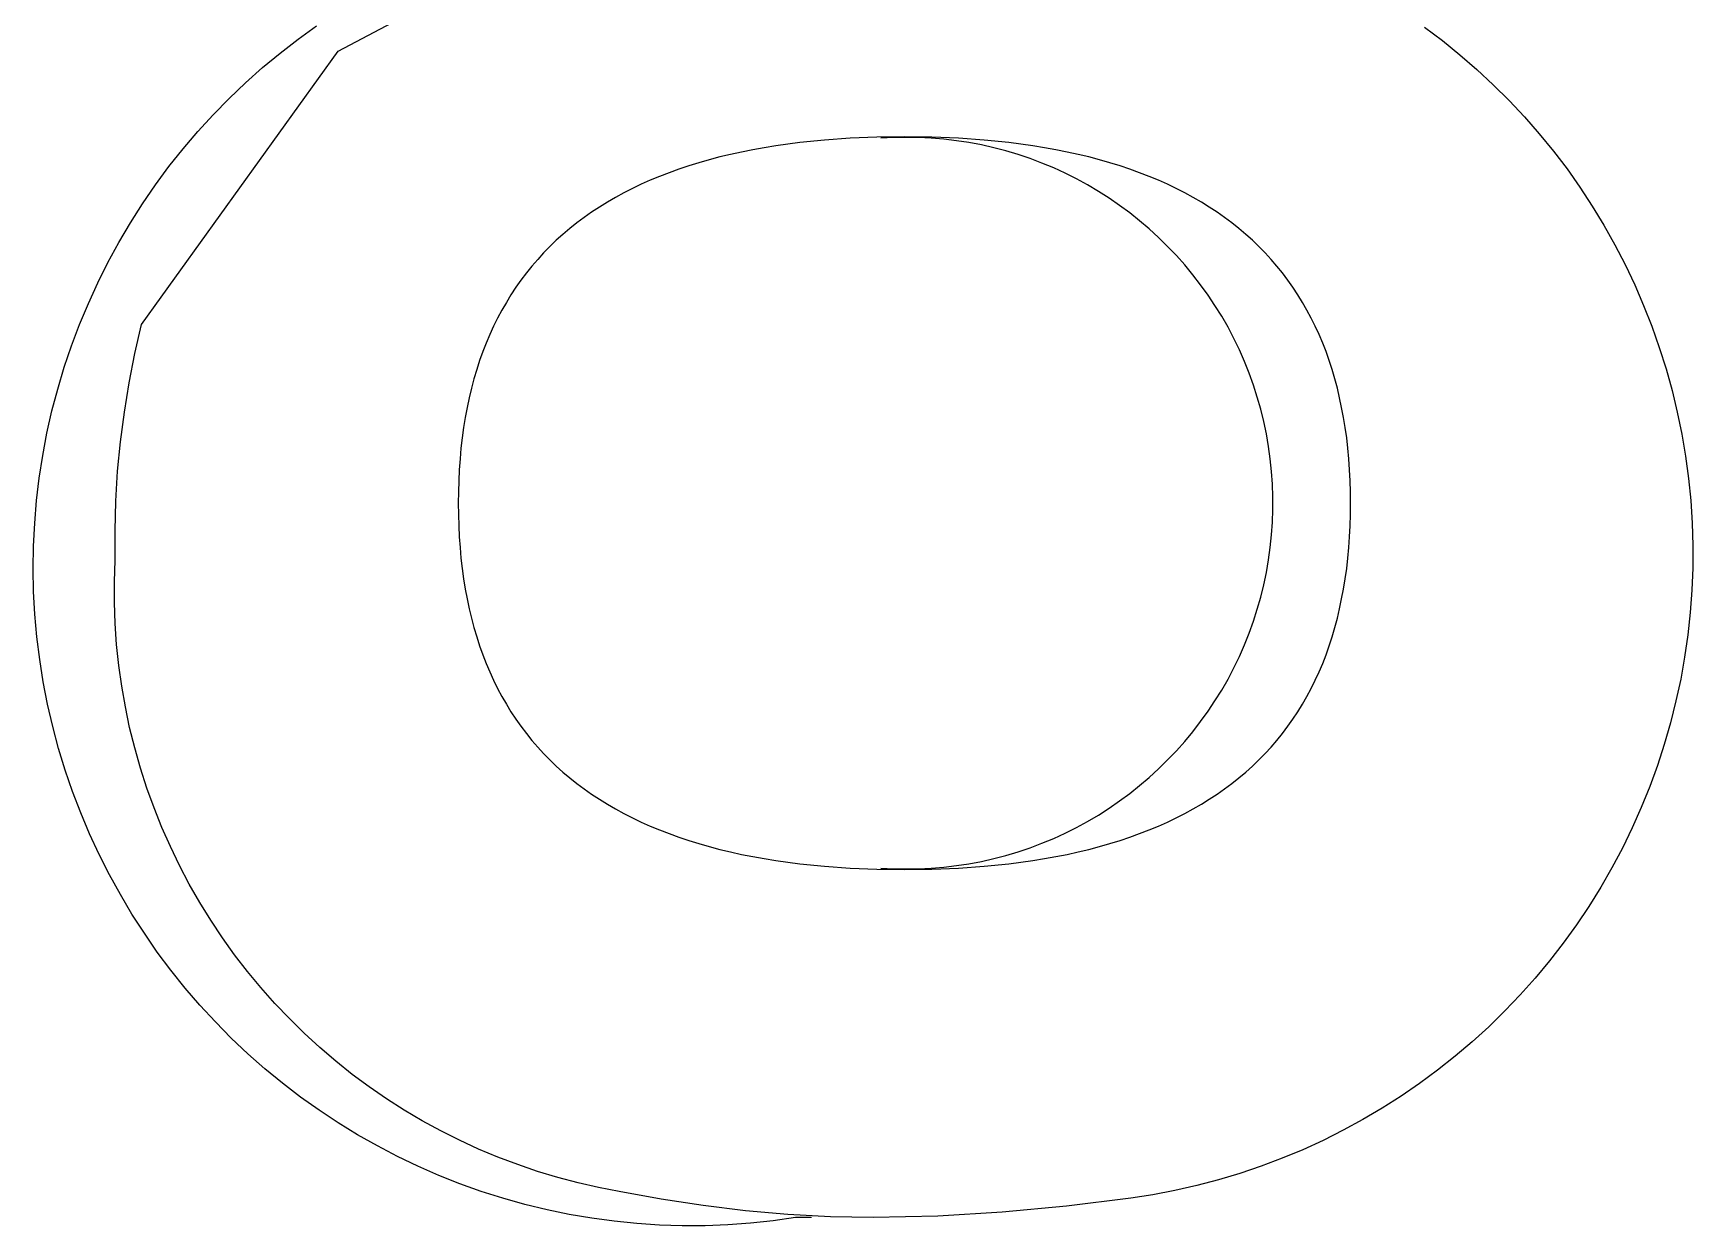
# Model space of a CAD drawing. Header units: millimetres. Extents: x -1421 to 3505, y -683 to 2759.
# Drawn here: x 2043.93 to 2045.217, y 2341.955 to 2342.879 of the extents above; entities that cross this region are included whole.
import ezdxf

# ---------------------------------------------------------------- set-up
doc = ezdxf.new("R2010")
doc.units = ezdxf.units.MM
doc.header["$MEASUREMENT"] = 0
doc.layers.add('Utwórz2D linie widoczne', color=7, linetype='Continuous', true_color=0x000000)

msp = doc.modelspace()

# ---------------------------------------------------------------- linework, layer by layer
at = {"layer": 'Utwórz2D linie widoczne'}
for p, q in [((2044.1666, 2342.8654), (2044.2864, 2342.9287)), ((2044.1356, 2342.8746), (2044.1499, 2342.8849)), ((2045.0088, 2342.8839), (2045.0227, 2342.8735)), ((2044.1216, 2342.8638), (2044.1356, 2342.8746)), ((2045.0227, 2342.8735), (2045.0362, 2342.8625)), ((2044.0143, 2342.6534), (2044.1666, 2342.8654)), ((2044.1081, 2342.8526), (2044.1216, 2342.8638)), ((2045.0362, 2342.8625), (2045.0493, 2342.8512)), ((2044.0949, 2342.8409), (2044.1081, 2342.8526)), ((2045.0493, 2342.8512), (2045.062, 2342.8393)), ((2044.0821, 2342.8287), (2044.0949, 2342.8409)), ((2045.062, 2342.8393), (2045.0743, 2342.8271)), ((2044.0698, 2342.8161), (2044.0821, 2342.8287)), ((2045.0743, 2342.8271), (2045.0862, 2342.8144)), ((2044.0579, 2342.8031), (2044.0698, 2342.8161)), ((2045.0862, 2342.8144), (2045.0977, 2342.8013)), ((2044.0465, 2342.7897), (2044.0579, 2342.8031)), ((2044.5244, 2342.7944), (2044.5059, 2342.7919)), ((2044.5437, 2342.7964), (2044.5244, 2342.7944)), ((2044.5636, 2342.7978), (2044.5437, 2342.7964)), ((2044.5842, 2342.7986), (2044.5636, 2342.7978)), ((2044.6055, 2342.7989), (2044.5842, 2342.7986)), ((2044.597, 2342.7983), (2044.5872, 2342.7978)), ((2044.6068, 2342.7985), (2044.597, 2342.7983)), ((2044.6268, 2342.7986), (2044.6055, 2342.7989)), ((2044.6166, 2342.7984), (2044.6068, 2342.7985)), ((2044.6264, 2342.7979), (2044.6166, 2342.7984)), ((2044.6362, 2342.7971), (2044.6264, 2342.7979)), ((2044.6474, 2342.7978), (2044.6268, 2342.7986)), ((2044.6459, 2342.7959), (2044.6362, 2342.7971)), ((2044.6556, 2342.7944), (2044.6459, 2342.7959)), ((2044.6673, 2342.7964), (2044.6474, 2342.7978)), ((2044.6653, 2342.7926), (2044.6556, 2342.7944)), ((2044.6748, 2342.7904), (2044.6653, 2342.7926)), ((2044.6865, 2342.7944), (2044.6673, 2342.7964)), ((2044.7051, 2342.7919), (2044.6865, 2342.7944)), ((2045.0977, 2342.8013), (2045.1086, 2342.7879)), ((2044.0355, 2342.7758), (2044.0465, 2342.7897)), ((2044.4542, 2342.7811), (2044.4462, 2342.7788)), ((2044.4624, 2342.7833), (2044.4542, 2342.7811)), ((2044.4708, 2342.7853), (2044.4624, 2342.7833)), ((2044.4793, 2342.7871), (2044.4708, 2342.7853)), ((2044.488, 2342.7889), (2044.4793, 2342.7871)), ((2044.4968, 2342.7905), (2044.488, 2342.7889)), ((2044.5059, 2342.7919), (2044.4968, 2342.7905)), ((2044.6843, 2342.788), (2044.6748, 2342.7904)), ((2044.6937, 2342.7851), (2044.6843, 2342.788)), ((2044.703, 2342.782), (2044.6937, 2342.7851)), ((2044.7122, 2342.7786), (2044.703, 2342.782)), ((2044.7141, 2342.7905), (2044.7051, 2342.7919)), ((2044.723, 2342.7889), (2044.7141, 2342.7905)), ((2044.7317, 2342.7871), (2044.723, 2342.7889)), ((2044.7402, 2342.7853), (2044.7317, 2342.7871)), ((2044.7486, 2342.7833), (2044.7402, 2342.7853)), ((2044.7568, 2342.7811), (2044.7486, 2342.7833)), ((2044.7648, 2342.7788), (2044.7568, 2342.7811)), ((2045.1086, 2342.7879), (2045.1192, 2342.774)), ((2044.025, 2342.7617), (2044.0355, 2342.7758)), ((2044.4158, 2342.7683), (2044.4086, 2342.7653)), ((2044.4232, 2342.7711), (2044.4158, 2342.7683)), ((2044.4307, 2342.7738), (2044.4232, 2342.7711)), ((2044.4384, 2342.7764), (2044.4307, 2342.7738)), ((2044.4462, 2342.7788), (2044.4384, 2342.7764)), ((2044.7213, 2342.7748), (2044.7122, 2342.7786)), ((2044.7302, 2342.7707), (2044.7213, 2342.7748)), ((2044.739, 2342.7663), (2044.7302, 2342.7707)), ((2044.7727, 2342.7764), (2044.7648, 2342.7788)), ((2044.7804, 2342.7738), (2044.7727, 2342.7764)), ((2044.7879, 2342.7711), (2044.7804, 2342.7738)), ((2044.7952, 2342.7683), (2044.7879, 2342.7711)), ((2044.8024, 2342.7653), (2044.7952, 2342.7683)), ((2045.1192, 2342.774), (2045.1292, 2342.7598)), ((2044.015, 2342.7471), (2044.025, 2342.7617)), ((2044.3881, 2342.7555), (2044.3816, 2342.752)), ((2044.3948, 2342.7589), (2044.3881, 2342.7555)), ((2044.4016, 2342.7622), (2044.3948, 2342.7589)), ((2044.4086, 2342.7653), (2044.4016, 2342.7622)), ((2044.7476, 2342.7616), (2044.739, 2342.7663)), ((2044.756, 2342.7566), (2044.7476, 2342.7616)), ((2044.7643, 2342.7514), (2044.756, 2342.7566)), ((2044.8094, 2342.7622), (2044.8024, 2342.7653)), ((2044.8162, 2342.7589), (2044.8094, 2342.7622)), ((2044.8229, 2342.7555), (2044.8162, 2342.7589)), ((2044.8294, 2342.752), (2044.8229, 2342.7555)), ((2045.1292, 2342.7598), (2045.1387, 2342.7453)), ((2044.0056, 2342.7323), (2044.015, 2342.7471)), ((2044.3691, 2342.7445), (2044.3631, 2342.7405)), ((2044.3753, 2342.7483), (2044.3691, 2342.7445)), ((2044.3816, 2342.752), (2044.3753, 2342.7483)), ((2044.7724, 2342.7458), (2044.7643, 2342.7514)), ((2044.7803, 2342.74), (2044.7724, 2342.7458)), ((2044.8358, 2342.7483), (2044.8294, 2342.752)), ((2044.8419, 2342.7445), (2044.8358, 2342.7483)), ((2044.8479, 2342.7405), (2044.8419, 2342.7445)), ((2045.1387, 2342.7453), (2045.1477, 2342.7305)), ((2043.9966, 2342.7171), (2044.0056, 2342.7323)), ((2044.3462, 2342.7279), (2044.3409, 2342.7233)), ((2044.3517, 2342.7322), (2044.3462, 2342.7279)), ((2044.3573, 2342.7364), (2044.3517, 2342.7322)), ((2044.3631, 2342.7405), (2044.3573, 2342.7364)), ((2044.7879, 2342.7339), (2044.7803, 2342.74)), ((2044.7954, 2342.7275), (2044.7879, 2342.7339)), ((2044.8537, 2342.7364), (2044.8479, 2342.7405)), ((2044.8594, 2342.7322), (2044.8537, 2342.7364)), ((2044.8649, 2342.7279), (2044.8594, 2342.7322)), ((2044.8702, 2342.7233), (2044.8649, 2342.7279)), ((2045.1477, 2342.7305), (2045.1563, 2342.7153)), ((2043.9882, 2342.7016), (2043.9966, 2342.7171)), ((2044.3357, 2342.7187), (2044.3307, 2342.7139)), ((2044.3409, 2342.7233), (2044.3357, 2342.7187)), ((2044.8026, 2342.7209), (2044.7954, 2342.7275)), ((2044.8096, 2342.714), (2044.8026, 2342.7209)), ((2044.8754, 2342.7187), (2044.8702, 2342.7233)), ((2044.8804, 2342.7139), (2044.8754, 2342.7187)), ((2045.1563, 2342.7153), (2045.1642, 2342.6999)), ((2044.3213, 2342.7039), (2044.3168, 2342.6987)), ((2044.3259, 2342.709), (2044.3213, 2342.7039)), ((2044.3307, 2342.7139), (2044.3259, 2342.709)), ((2044.8164, 2342.7069), (2044.8096, 2342.714)), ((2044.8229, 2342.6996), (2044.8164, 2342.7069)), ((2044.8852, 2342.709), (2044.8804, 2342.7139)), ((2044.8898, 2342.7039), (2044.8852, 2342.709)), ((2044.8943, 2342.6987), (2044.8898, 2342.7039)), ((2043.9803, 2342.6858), (2043.9882, 2342.7016)), ((2044.3125, 2342.6934), (2044.3083, 2342.6879)), ((2044.3168, 2342.6987), (2044.3125, 2342.6934)), ((2044.8292, 2342.692), (2044.8229, 2342.6996)), ((2044.8352, 2342.6843), (2044.8292, 2342.692)), ((2044.8986, 2342.6934), (2044.8943, 2342.6987)), ((2044.9027, 2342.6879), (2044.8986, 2342.6934)), ((2045.1642, 2342.6999), (2045.1717, 2342.6842)), ((2043.973, 2342.6698), (2043.9803, 2342.6858)), ((2044.3006, 2342.6765), (2044.297, 2342.6706)), ((2044.3044, 2342.6823), (2044.3006, 2342.6765)), ((2044.3083, 2342.6879), (2044.3044, 2342.6823)), ((2044.8409, 2342.6763), (2044.8352, 2342.6843)), ((2044.9067, 2342.6823), (2044.9027, 2342.6879)), ((2044.9105, 2342.6765), (2044.9067, 2342.6823)), ((2044.9141, 2342.6706), (2044.9105, 2342.6765)), ((2045.1717, 2342.6842), (2045.1786, 2342.6683)), ((2043.9662, 2342.6535), (2043.973, 2342.6698)), ((2044.2935, 2342.6646), (2044.2902, 2342.6584)), ((2044.297, 2342.6706), (2044.2935, 2342.6646)), ((2044.8463, 2342.6681), (2044.8409, 2342.6763)), ((2044.8515, 2342.6598), (2044.8463, 2342.6681)), ((2044.9176, 2342.6646), (2044.9141, 2342.6706)), ((2044.9209, 2342.6584), (2044.9176, 2342.6646)), ((2045.1786, 2342.6683), (2045.1849, 2342.6521)), ((2043.96, 2342.637), (2043.9662, 2342.6535)), ((2044.0091, 2342.6309), (2044.0143, 2342.6534)), ((2044.2871, 2342.6521), (2044.2841, 2342.6457)), ((2044.2902, 2342.6584), (2044.2871, 2342.6521)), ((2044.8564, 2342.6513), (2044.8515, 2342.6598)), ((2044.8609, 2342.6426), (2044.8564, 2342.6513)), ((2044.924, 2342.6521), (2044.9209, 2342.6584)), ((2044.927, 2342.6457), (2044.924, 2342.6521)), ((2045.1849, 2342.6521), (2045.1907, 2342.6357)), ((2044.2813, 2342.6391), (2044.2787, 2342.6324)), ((2044.2841, 2342.6457), (2044.2813, 2342.6391)), ((2044.8652, 2342.6338), (2044.8609, 2342.6426)), ((2044.9298, 2342.6391), (2044.927, 2342.6457)), ((2044.9324, 2342.6324), (2044.9298, 2342.6391)), ((2043.9543, 2342.6203), (2043.96, 2342.637)), ((2044.0046, 2342.6083), (2044.0091, 2342.6309)), ((2044.2763, 2342.6255), (2044.274, 2342.6185)), ((2044.2787, 2342.6324), (2044.2763, 2342.6255)), ((2044.8691, 2342.6248), (2044.8652, 2342.6338)), ((2044.9348, 2342.6255), (2044.9324, 2342.6324)), ((2044.9371, 2342.6185), (2044.9348, 2342.6255)), ((2045.1907, 2342.6357), (2045.196, 2342.6192)), ((2043.9493, 2342.6034), (2043.9543, 2342.6203)), ((2044.274, 2342.6185), (2044.2719, 2342.6114)), ((2044.8728, 2342.6157), (2044.8691, 2342.6248)), ((2044.8761, 2342.6065), (2044.8728, 2342.6157)), ((2044.9392, 2342.6114), (2044.9371, 2342.6185)), ((2045.196, 2342.6192), (2045.2006, 2342.6024)), ((2043.9448, 2342.5864), (2043.9493, 2342.6034)), ((2044.0009, 2342.5855), (2044.0046, 2342.6083)), ((2044.2699, 2342.6041), (2044.2682, 2342.5967)), ((2044.2719, 2342.6114), (2044.2699, 2342.6041)), ((2044.8791, 2342.5971), (2044.8761, 2342.6065)), ((2044.9412, 2342.6041), (2044.9392, 2342.6114)), ((2044.9429, 2342.5967), (2044.9412, 2342.6041)), ((2045.2006, 2342.6024), (2045.2047, 2342.5855)), ((2043.9409, 2342.5692), (2043.9448, 2342.5864)), ((2044.2666, 2342.5891), (2044.2651, 2342.5814)), ((2044.2682, 2342.5967), (2044.2666, 2342.5891)), ((2044.8818, 2342.5877), (2044.8791, 2342.5971)), ((2044.8842, 2342.5782), (2044.8818, 2342.5877)), ((2044.9445, 2342.5891), (2044.9429, 2342.5967)), ((2044.946, 2342.5814), (2044.9445, 2342.5891)), ((2043.9979, 2342.5626), (2044.0009, 2342.5855)), ((2044.2639, 2342.5736), (2044.2628, 2342.5656)), ((2044.2651, 2342.5814), (2044.2639, 2342.5736)), ((2044.8862, 2342.5686), (2044.8842, 2342.5782)), ((2044.9473, 2342.5736), (2044.946, 2342.5814)), ((2044.9484, 2342.5656), (2044.9473, 2342.5736)), ((2045.2047, 2342.5855), (2045.2082, 2342.5685)), ((2043.9376, 2342.5519), (2043.9409, 2342.5692)), ((2043.9957, 2342.5397), (2043.9979, 2342.5626)), ((2044.2628, 2342.5656), (2044.2618, 2342.5575)), ((2044.8879, 2342.5589), (2044.8862, 2342.5686)), ((2044.9493, 2342.5575), (2044.9484, 2342.5656)), ((2045.2082, 2342.5685), (2045.2111, 2342.5514)), ((2043.9349, 2342.5344), (2043.9376, 2342.5519)), ((2044.2611, 2342.5492), (2044.2605, 2342.5409)), ((2044.2618, 2342.5575), (2044.2611, 2342.5492)), ((2044.8892, 2342.5492), (2044.8879, 2342.5589)), ((2044.8902, 2342.5394), (2044.8892, 2342.5492)), ((2044.95, 2342.5492), (2044.9493, 2342.5575)), ((2044.9506, 2342.5409), (2044.95, 2342.5492)), ((2045.2111, 2342.5514), (2045.2134, 2342.5342)), ((2043.9943, 2342.5166), (2043.9957, 2342.5397)), ((2044.2605, 2342.5409), (2044.2601, 2342.5323)), ((2044.8909, 2342.5296), (2044.8902, 2342.5394)), ((2044.9511, 2342.5323), (2044.9506, 2342.5409)), ((2043.9328, 2342.5169), (2043.9349, 2342.5344)), ((2044.2598, 2342.5237), (2044.2597, 2342.5149)), ((2044.2601, 2342.5323), (2044.2598, 2342.5237)), ((2044.8912, 2342.5198), (2044.8909, 2342.5296)), ((2044.9513, 2342.5237), (2044.9511, 2342.5323)), ((2044.9514, 2342.5149), (2044.9513, 2342.5237)), ((2045.2134, 2342.5342), (2045.2151, 2342.5169)), ((2043.9314, 2342.4994), (2043.9328, 2342.5169)), ((2043.9937, 2342.4936), (2043.9943, 2342.5166)), ((2044.2597, 2342.5149), (2044.2598, 2342.5061)), ((2044.8909, 2342.5002), (2044.8912, 2342.51)), ((2044.8912, 2342.51), (2044.8912, 2342.5198)), ((2044.9513, 2342.5061), (2044.9514, 2342.5149)), ((2045.2151, 2342.5169), (2045.2162, 2342.4995)), ((2043.9305, 2342.4817), (2043.9314, 2342.4994)), ((2044.2598, 2342.5061), (2044.2601, 2342.4974)), ((2044.2601, 2342.4974), (2044.2605, 2342.4889)), ((2044.8902, 2342.4905), (2044.8909, 2342.5002)), ((2044.9506, 2342.4889), (2044.9511, 2342.4974)), ((2044.9511, 2342.4974), (2044.9513, 2342.5061)), ((2045.2162, 2342.4995), (2045.2167, 2342.4822)), ((2043.9938, 2342.4705), (2043.9937, 2342.4936)), ((2044.2605, 2342.4889), (2044.2611, 2342.4805)), ((2044.8892, 2342.4807), (2044.8902, 2342.4905)), ((2044.95, 2342.4805), (2044.9506, 2342.4889)), ((2043.9302, 2342.4641), (2043.9305, 2342.4817)), ((2043.9932, 2342.4542), (2043.9938, 2342.4705)), ((2044.2611, 2342.4805), (2044.2618, 2342.4723)), ((2044.2618, 2342.4723), (2044.2628, 2342.4642)), ((2044.8862, 2342.4613), (2044.8879, 2342.471)), ((2044.8879, 2342.471), (2044.8892, 2342.4807)), ((2044.9484, 2342.4642), (2044.9493, 2342.4723)), ((2044.9493, 2342.4723), (2044.95, 2342.4805)), ((2045.2167, 2342.4822), (2045.2166, 2342.4648)), ((2043.9306, 2342.4465), (2043.9302, 2342.4641)), ((2044.2628, 2342.4642), (2044.2639, 2342.4562)), ((2044.8842, 2342.4517), (2044.8862, 2342.4613)), ((2044.9473, 2342.4562), (2044.9484, 2342.4642)), ((2045.2166, 2342.4648), (2045.2159, 2342.4474)), ((2043.9315, 2342.4289), (2043.9306, 2342.4465)), ((2043.9932, 2342.4379), (2043.9932, 2342.4542)), ((2044.2639, 2342.4562), (2044.2651, 2342.4484)), ((2044.2651, 2342.4484), (2044.2666, 2342.4407)), ((2044.8818, 2342.4422), (2044.8842, 2342.4517)), ((2044.9445, 2342.4407), (2044.946, 2342.4484)), ((2044.946, 2342.4484), (2044.9473, 2342.4562)), ((2045.2159, 2342.4474), (2045.2147, 2342.4301)), ((2043.9938, 2342.4216), (2043.9932, 2342.4379)), ((2044.2666, 2342.4407), (2044.2682, 2342.4331)), ((2044.2682, 2342.4331), (2044.2699, 2342.4257)), ((2044.8761, 2342.4234), (2044.8791, 2342.4328)), ((2044.8791, 2342.4328), (2044.8818, 2342.4422)), ((2044.9412, 2342.4257), (2044.9429, 2342.4331)), ((2044.9429, 2342.4331), (2044.9445, 2342.4407)), ((2043.9331, 2342.4113), (2043.9315, 2342.4289)), ((2043.9949, 2342.4054), (2043.9938, 2342.4216)), ((2044.2699, 2342.4257), (2044.2719, 2342.4185)), ((2044.8728, 2342.4142), (2044.8761, 2342.4234)), ((2044.9392, 2342.4185), (2044.9412, 2342.4257)), ((2045.2147, 2342.4301), (2045.2128, 2342.4128)), ((2043.9353, 2342.3938), (2043.9331, 2342.4113)), ((2044.2719, 2342.4185), (2044.274, 2342.4113)), ((2044.274, 2342.4113), (2044.2763, 2342.4043)), ((2044.8691, 2342.4051), (2044.8728, 2342.4142)), ((2044.9348, 2342.4043), (2044.9371, 2342.4113)), ((2044.9371, 2342.4113), (2044.9392, 2342.4185)), ((2045.2128, 2342.4128), (2045.2103, 2342.3956)), ((2043.938, 2342.3764), (2043.9353, 2342.3938)), ((2043.9966, 2342.3892), (2043.9949, 2342.4054)), ((2044.2763, 2342.4043), (2044.2787, 2342.3975)), ((2044.2787, 2342.3975), (2044.2813, 2342.3907)), ((2044.8609, 2342.3873), (2044.8652, 2342.3961)), ((2044.8652, 2342.3961), (2044.8691, 2342.4051)), ((2044.9298, 2342.3907), (2044.9324, 2342.3975)), ((2044.9324, 2342.3975), (2044.9348, 2342.4043)), ((2045.2103, 2342.3956), (2045.2073, 2342.3785)), ((2043.9989, 2342.3731), (2043.9966, 2342.3892)), ((2044.2813, 2342.3907), (2044.2841, 2342.3842)), ((2044.2841, 2342.3842), (2044.2871, 2342.3777)), ((2044.8564, 2342.3786), (2044.8609, 2342.3873)), ((2044.924, 2342.3777), (2044.927, 2342.3842)), ((2044.927, 2342.3842), (2044.9298, 2342.3907)), ((2043.9414, 2342.3591), (2043.938, 2342.3764)), ((2044.0017, 2342.357), (2043.9989, 2342.3731)), ((2044.2871, 2342.3777), (2044.2902, 2342.3714)), ((2044.2902, 2342.3714), (2044.2935, 2342.3652)), ((2044.8463, 2342.3617), (2044.8515, 2342.3701)), ((2044.8515, 2342.3701), (2044.8564, 2342.3786)), ((2044.9176, 2342.3652), (2044.9209, 2342.3714)), ((2044.9209, 2342.3714), (2044.924, 2342.3777)), ((2045.2073, 2342.3785), (2045.2036, 2342.3616)), ((2043.9454, 2342.3419), (2043.9414, 2342.3591)), ((2044.005, 2342.3411), (2044.0017, 2342.357)), ((2044.2935, 2342.3652), (2044.297, 2342.3592)), ((2044.297, 2342.3592), (2044.3006, 2342.3533)), ((2044.8409, 2342.3536), (2044.8463, 2342.3617)), ((2044.9105, 2342.3533), (2044.9141, 2342.3592)), ((2044.9141, 2342.3592), (2044.9176, 2342.3652)), ((2045.2036, 2342.3616), (2045.1994, 2342.3447)), ((2043.9499, 2342.3249), (2043.9454, 2342.3419)), ((2044.3006, 2342.3533), (2044.3044, 2342.3476)), ((2044.3044, 2342.3476), (2044.3083, 2342.342)), ((2044.3083, 2342.342), (2044.3125, 2342.3365)), ((2044.8292, 2342.3378), (2044.8352, 2342.3456)), ((2044.8352, 2342.3456), (2044.8409, 2342.3536)), ((2044.8986, 2342.3365), (2044.9027, 2342.342)), ((2044.9027, 2342.342), (2044.9067, 2342.3476)), ((2044.9067, 2342.3476), (2044.9105, 2342.3533)), ((2045.1994, 2342.3447), (2045.1946, 2342.328)), ((2044.009, 2342.3253), (2044.005, 2342.3411)), ((2044.3125, 2342.3365), (2044.3168, 2342.3311)), ((2044.3168, 2342.3311), (2044.3213, 2342.3259)), ((2044.8164, 2342.323), (2044.8229, 2342.3303)), ((2044.8229, 2342.3303), (2044.8292, 2342.3378)), ((2044.8898, 2342.3259), (2044.8943, 2342.3311)), ((2044.8943, 2342.3311), (2044.8986, 2342.3365)), ((2043.9551, 2342.308), (2043.9499, 2342.3249)), ((2044.0134, 2342.3096), (2044.009, 2342.3253)), ((2044.3213, 2342.3259), (2044.3259, 2342.3209)), ((2044.3259, 2342.3209), (2044.3307, 2342.316)), ((2044.8096, 2342.3159), (2044.8164, 2342.323)), ((2044.8804, 2342.316), (2044.8852, 2342.3209)), ((2044.8852, 2342.3209), (2044.8898, 2342.3259)), ((2045.1946, 2342.328), (2045.1892, 2342.3115)), ((2043.9608, 2342.2914), (2043.9551, 2342.308)), ((2044.0184, 2342.2941), (2044.0134, 2342.3096)), ((2044.3307, 2342.316), (2044.3357, 2342.3112)), ((2044.3357, 2342.3112), (2044.3409, 2342.3065)), ((2044.3409, 2342.3065), (2044.3462, 2342.302)), ((2044.7954, 2342.3024), (2044.8026, 2342.309)), ((2044.8026, 2342.309), (2044.8096, 2342.3159)), ((2044.8649, 2342.302), (2044.8702, 2342.3065)), ((2044.8702, 2342.3065), (2044.8754, 2342.3112)), ((2044.8754, 2342.3112), (2044.8804, 2342.316)), ((2045.1892, 2342.3115), (2045.1833, 2342.2952)), ((2043.9671, 2342.2749), (2043.9608, 2342.2914)), ((2044.0239, 2342.2787), (2044.0184, 2342.2941)), ((2044.3462, 2342.302), (2044.3517, 2342.2977)), ((2044.3517, 2342.2977), (2044.3573, 2342.2934)), ((2044.3573, 2342.2934), (2044.3631, 2342.2893)), ((2044.7803, 2342.2899), (2044.7879, 2342.296)), ((2044.7879, 2342.296), (2044.7954, 2342.3024)), ((2044.8479, 2342.2893), (2044.8537, 2342.2934)), ((2044.8537, 2342.2934), (2044.8594, 2342.2977)), ((2044.8594, 2342.2977), (2044.8649, 2342.302)), ((2045.1833, 2342.2952), (2045.1767, 2342.2791)), ((2044.03, 2342.2636), (2044.0239, 2342.2787)), ((2044.3631, 2342.2893), (2044.3691, 2342.2854)), ((2044.3691, 2342.2854), (2044.3753, 2342.2816)), ((2044.3753, 2342.2816), (2044.3816, 2342.2779)), ((2044.3816, 2342.2779), (2044.3881, 2342.2744)), ((2044.756, 2342.2732), (2044.7643, 2342.2785)), ((2044.7643, 2342.2785), (2044.7724, 2342.2841)), ((2044.7724, 2342.2841), (2044.7803, 2342.2899)), ((2044.8229, 2342.2744), (2044.8294, 2342.2779)), ((2044.8294, 2342.2779), (2044.8358, 2342.2816)), ((2044.8358, 2342.2816), (2044.8419, 2342.2854)), ((2044.8419, 2342.2854), (2044.8479, 2342.2893)), ((2045.1767, 2342.2791), (2045.1697, 2342.2632)), ((2043.9739, 2342.2586), (2043.9671, 2342.2749)), ((2044.3881, 2342.2744), (2044.3948, 2342.271)), ((2044.3948, 2342.271), (2044.4016, 2342.2677)), ((2044.4016, 2342.2677), (2044.4086, 2342.2646)), ((2044.739, 2342.2636), (2044.7476, 2342.2683)), ((2044.7476, 2342.2683), (2044.756, 2342.2732)), ((2044.8024, 2342.2646), (2044.8094, 2342.2677)), ((2044.8094, 2342.2677), (2044.8162, 2342.271)), ((2044.8162, 2342.271), (2044.8229, 2342.2744)), ((2043.9813, 2342.2426), (2043.9739, 2342.2586)), ((2044.0366, 2342.2487), (2044.03, 2342.2636)), ((2044.4086, 2342.2646), (2044.4158, 2342.2616)), ((2044.4158, 2342.2616), (2044.4232, 2342.2588)), ((2044.4232, 2342.2588), (2044.4307, 2342.2561)), ((2044.4307, 2342.2561), (2044.4384, 2342.2535)), ((2044.4384, 2342.2535), (2044.4462, 2342.2511)), ((2044.7122, 2342.2513), (2044.7213, 2342.2551)), ((2044.7213, 2342.2551), (2044.7302, 2342.2592)), ((2044.7302, 2342.2592), (2044.739, 2342.2636)), ((2044.7648, 2342.2511), (2044.7727, 2342.2535)), ((2044.7727, 2342.2535), (2044.7804, 2342.2561)), ((2044.7804, 2342.2561), (2044.7879, 2342.2588)), ((2044.7879, 2342.2588), (2044.7952, 2342.2616)), ((2044.7952, 2342.2616), (2044.8024, 2342.2646)), ((2045.1697, 2342.2632), (2045.1621, 2342.2476)), ((2043.9893, 2342.2269), (2043.9813, 2342.2426)), ((2044.0436, 2342.234), (2044.0366, 2342.2487)), ((2044.4462, 2342.2511), (2044.4542, 2342.2488)), ((2044.4542, 2342.2488), (2044.4624, 2342.2466)), ((2044.4624, 2342.2466), (2044.4708, 2342.2446)), ((2044.4708, 2342.2446), (2044.4793, 2342.2427)), ((2044.4793, 2342.2427), (2044.488, 2342.241)), ((2044.488, 2342.241), (2044.4968, 2342.2394)), ((2044.4968, 2342.2394), (2044.5059, 2342.238)), ((2044.6653, 2342.2373), (2044.6748, 2342.2394)), ((2044.6748, 2342.2394), (2044.6843, 2342.2419)), ((2044.6843, 2342.2419), (2044.6937, 2342.2447)), ((2044.6937, 2342.2447), (2044.703, 2342.2479)), ((2044.703, 2342.2479), (2044.7122, 2342.2513)), ((2044.7051, 2342.238), (2044.7141, 2342.2394)), ((2044.7141, 2342.2394), (2044.723, 2342.241)), ((2044.723, 2342.241), (2044.7317, 2342.2427)), ((2044.7317, 2342.2427), (2044.7402, 2342.2446)), ((2044.7402, 2342.2446), (2044.7486, 2342.2466)), ((2044.7486, 2342.2466), (2044.7568, 2342.2488)), ((2044.7568, 2342.2488), (2044.7648, 2342.2511)), ((2045.1621, 2342.2476), (2045.154, 2342.2322)), ((2043.9978, 2342.2115), (2043.9893, 2342.2269)), ((2044.0512, 2342.2196), (2044.0436, 2342.234)), ((2044.5059, 2342.238), (2044.5244, 2342.2355)), ((2044.5244, 2342.2355), (2044.5437, 2342.2335)), ((2044.5437, 2342.2335), (2044.5636, 2342.2321)), ((2044.5636, 2342.2321), (2044.5842, 2342.2313)), ((2044.5842, 2342.2313), (2044.6055, 2342.231)), ((2044.5872, 2342.2321), (2044.597, 2342.2316)), ((2044.597, 2342.2316), (2044.6068, 2342.2314)), ((2044.6055, 2342.231), (2044.6268, 2342.2313)), ((2044.6068, 2342.2314), (2044.6166, 2342.2315)), ((2044.6166, 2342.2315), (2044.6264, 2342.232)), ((2044.6264, 2342.232), (2044.6362, 2342.2328)), ((2044.6268, 2342.2313), (2044.6474, 2342.2321)), ((2044.6362, 2342.2328), (2044.6459, 2342.234)), ((2044.6459, 2342.234), (2044.6556, 2342.2355)), ((2044.6474, 2342.2321), (2044.6673, 2342.2335)), ((2044.6556, 2342.2355), (2044.6653, 2342.2373)), ((2044.6673, 2342.2335), (2044.6865, 2342.2355)), ((2044.6865, 2342.2355), (2044.7051, 2342.238)), ((2045.154, 2342.2322), (2045.1453, 2342.2172)), ((2044.0593, 2342.2055), (2044.0512, 2342.2196)), ((2045.1453, 2342.2172), (2045.1361, 2342.2024)), ((2044.0068, 2342.1963), (2043.9978, 2342.2115)), ((2044.0679, 2342.1916), (2044.0593, 2342.2055)), ((2045.1361, 2342.2024), (2045.1265, 2342.188)), ((2044.0164, 2342.1815), (2044.0068, 2342.1963)), ((2044.0769, 2342.178), (2044.0679, 2342.1916)), ((2045.1265, 2342.188), (2045.1163, 2342.1739)), ((2044.0264, 2342.167), (2044.0164, 2342.1815)), ((2044.0864, 2342.1648), (2044.0769, 2342.178)), ((2044.037, 2342.1529), (2044.0264, 2342.167)), ((2044.0963, 2342.1519), (2044.0864, 2342.1648)), ((2045.1163, 2342.1739), (2045.1057, 2342.1601)), ((2044.048, 2342.1391), (2044.037, 2342.1529)), ((2044.1067, 2342.1394), (2044.0963, 2342.1519)), ((2045.1057, 2342.1601), (2045.0946, 2342.1468)), ((2044.0595, 2342.1258), (2044.048, 2342.1391)), ((2044.1175, 2342.1272), (2044.1067, 2342.1394)), ((2045.0946, 2342.1468), (2045.083, 2342.1338)), ((2044.0715, 2342.1128), (2044.0595, 2342.1258)), ((2044.1288, 2342.1154), (2044.1175, 2342.1272)), ((2045.083, 2342.1338), (2045.071, 2342.1213)), ((2044.0838, 2342.1003), (2044.0715, 2342.1128)), ((2044.1404, 2342.104), (2044.1288, 2342.1154)), ((2045.071, 2342.1213), (2045.0586, 2342.1091)), ((2044.0967, 2342.0882), (2044.0838, 2342.1003)), ((2044.1524, 2342.093), (2044.1404, 2342.104)), ((2045.0586, 2342.1091), (2045.0457, 2342.0974)), ((2044.1099, 2342.0765), (2044.0967, 2342.0882)), ((2044.1648, 2342.0824), (2044.1524, 2342.093)), ((2045.0325, 2342.0862), (2045.0189, 2342.0754)), ((2045.0457, 2342.0974), (2045.0325, 2342.0862)), ((2044.1235, 2342.0653), (2044.1099, 2342.0765)), ((2044.1776, 2342.0722), (2044.1648, 2342.0824)), ((2044.1907, 2342.0625), (2044.1776, 2342.0722)), ((2045.0189, 2342.0754), (2045.0049, 2342.0651)), ((2044.1375, 2342.0546), (2044.1235, 2342.0653)), ((2044.2041, 2342.0533), (2044.1907, 2342.0625)), ((2045.0049, 2342.0651), (2044.9906, 2342.0552)), ((2044.1519, 2342.0444), (2044.1375, 2342.0546)), ((2044.2178, 2342.0445), (2044.2041, 2342.0533)), ((2044.9906, 2342.0552), (2044.9759, 2342.0459)), ((2044.1666, 2342.0346), (2044.1519, 2342.0444)), ((2044.1816, 2342.0254), (2044.1666, 2342.0346)), ((2044.2318, 2342.0362), (2044.2178, 2342.0445)), ((2044.2461, 2342.0284), (2044.2318, 2342.0362)), ((2044.961, 2342.0371), (2044.9457, 2342.0288)), ((2044.9759, 2342.0459), (2044.961, 2342.0371)), ((2044.197, 2342.0167), (2044.1816, 2342.0254)), ((2044.2607, 2342.0211), (2044.2461, 2342.0284)), ((2044.2755, 2342.0143), (2044.2607, 2342.0211)), ((2044.9302, 2342.021), (2044.9144, 2342.0138)), ((2044.9457, 2342.0288), (2044.9302, 2342.021)), ((2044.2126, 2342.0086), (2044.197, 2342.0167)), ((2044.2285, 2342.001), (2044.2126, 2342.0086)), ((2044.2905, 2342.008), (2044.2755, 2342.0143)), ((2044.3058, 2342.0023), (2044.2905, 2342.008)), ((2044.9144, 2342.0138), (2044.8983, 2342.0071)), ((2044.2446, 2341.9939), (2044.2285, 2342.001)), ((2044.3212, 2341.997), (2044.3058, 2342.0023)), ((2044.3368, 2341.9923), (2044.3212, 2341.997)), ((2044.8656, 2341.9954), (2044.849, 2341.9904)), ((2044.8821, 2342.001), (2044.8656, 2341.9954)), ((2044.8983, 2342.0071), (2044.8821, 2342.001)), ((2044.261, 2341.9874), (2044.2446, 2341.9939)), ((2044.2776, 2341.9815), (2044.261, 2341.9874)), ((2044.3526, 2341.9882), (2044.3368, 2341.9923)), ((2044.3684, 2341.9846), (2044.3526, 2341.9882)), ((2044.3844, 2341.9815), (2044.3684, 2341.9846)), ((2044.8152, 2341.9822), (2044.7982, 2341.9789)), ((2044.8322, 2341.986), (2044.8152, 2341.9822)), ((2044.849, 2341.9904), (2044.8322, 2341.986)), ((2044.2944, 2341.9762), (2044.2776, 2341.9815)), ((2044.3114, 2341.9714), (2044.2944, 2341.9762)), ((2044.3286, 2341.9672), (2044.3114, 2341.9714)), ((2044.4169, 2341.9754), (2044.3844, 2341.9815)), ((2044.4496, 2341.9704), (2044.4169, 2341.9754)), ((2044.4824, 2341.9664), (2044.4496, 2341.9704)), ((2044.7313, 2341.9699), (2044.6814, 2341.9653)), ((2044.781, 2341.9763), (2044.7313, 2341.9699)), ((2044.7982, 2341.9789), (2044.781, 2341.9763)), ((2044.3458, 2341.9636), (2044.3286, 2341.9672)), ((2044.3632, 2341.9607), (2044.3458, 2341.9636)), ((2044.3807, 2341.9583), (2044.3632, 2341.9607)), ((2044.3982, 2341.9565), (2044.3807, 2341.9583)), ((2044.4158, 2341.9553), (2044.3982, 2341.9565)), ((2044.4863, 2341.9568), (2044.4687, 2341.9555)), ((2044.5153, 2341.9635), (2044.4824, 2341.9664)), ((2044.5038, 2341.9586), (2044.4863, 2341.9568)), ((2044.5212, 2341.9611), (2044.5038, 2341.9586)), ((2044.5483, 2341.9618), (2044.5153, 2341.9635)), ((2044.5336, 2341.9611), (2044.5212, 2341.9611)), ((2044.5813, 2341.9611), (2044.5483, 2341.9618)), ((2044.6314, 2341.9623), (2044.5813, 2341.9611)), ((2044.6814, 2341.9653), (2044.6314, 2341.9623)), ((2044.4334, 2341.9548), (2044.4158, 2341.9553)), ((2044.451, 2341.9548), (2044.4334, 2341.9548)), ((2044.4687, 2341.9555), (2044.451, 2341.9548))]:
    msp.add_line(p, q, dxfattribs=at)

doc.saveas('drawing.dxf')
